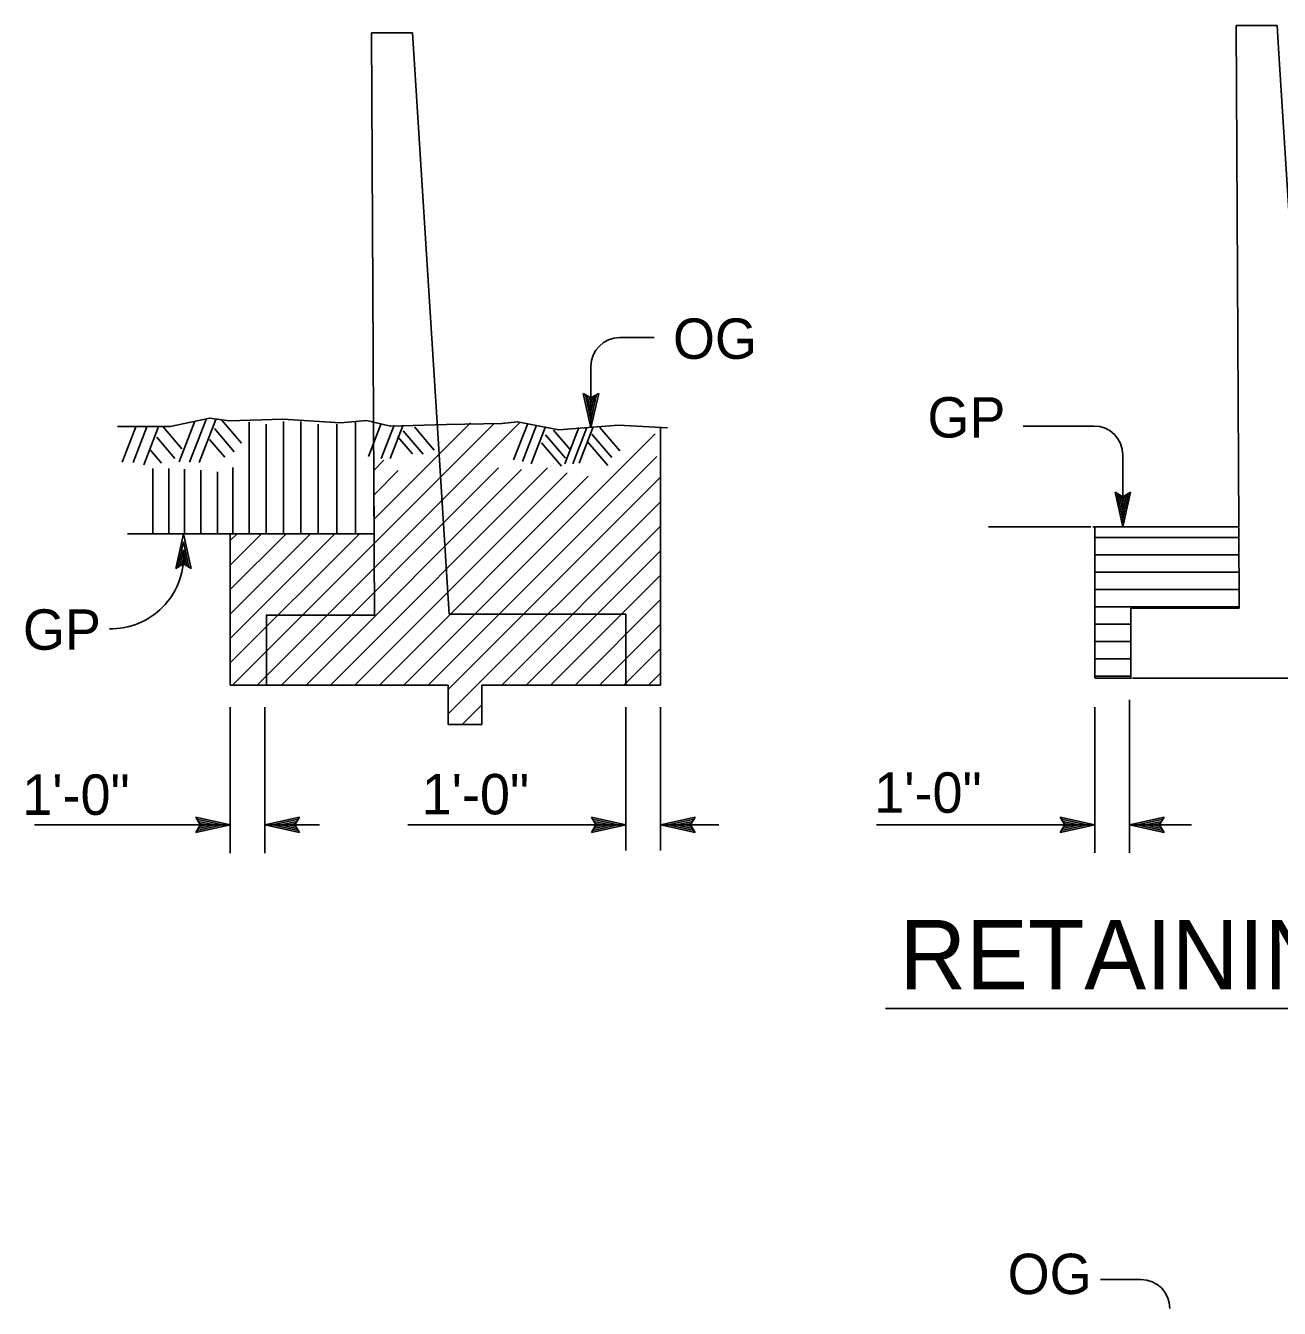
# Model space of a CAD drawing. Extents: x -894 to 866, y -476 to 714.
# Drawn here: x -476.2 to -258.7, y -174.5 to 47.9 of the extents above; entities that cross this region are included whole.
import ezdxf

# ---------------------------------------------------------------- set-up
doc = ezdxf.new("R2010")
doc.units = 0
for name, color, linetype in [('56 Stage 3 Anno', 7, 'Continuous'), ('57 Undefined', 7, 'Continuous'), ('59 Sndwall Anno', 7, 'Continuous'), ('60 Nongeo Data', 7, 'Continuous')]:
    doc.layers.add(name, color=color, linetype=linetype)

msp = doc.modelspace()

# ---------------------------------------------------------------- linework, layer by layer
at = {"layer": '56 Stage 3 Anno'}
for p, q in [((-373.13, -6.2), (-367.19, -6.2)), ((-378.13, -11.2), (-378.13, -21.87)), ((-378.13, -21.87), (-379.46, -15.87)), ((-379.46, -15.87), (-379.46, -15.87)), ((-379.46, -15.87), (-378.13, -16.67)), ((-378.14, -20.48), (-379.1, -16.1)), ((-378.13, -19.1), (-378.76, -16.28)), ((-378.13, -17.72), (-378.4, -16.51)), ((-378.13, -16.67), (-376.79, -15.87)), ((-376.79, -15.87), (-378.13, -21.87)), ((-377.15, -16.08), (-378.13, -20.49)), ((-377.51, -16.32), (-378.13, -19.1)), ((-377.85, -16.49), (-378.13, -17.72)), ((-376.79, -15.87), (-376.79, -15.87)), ((-378.13, -21.87), (-378.13, -21.87)), ((-303.14, -21.53), (-290.87, -21.53)), ((-285.87, -26.53), (-285.87, -39)), ((-285.87, -39), (-287.2, -33)), ((-287.2, -33), (-287.2, -33)), ((-287.2, -33), (-285.87, -33.8)), ((-285.88, -37.61), (-286.85, -33.23)), ((-285.87, -33.8), (-284.53, -33)), ((-284.53, -33), (-285.87, -39)), ((-284.89, -33.21), (-285.87, -37.62)), ((-284.53, -33), (-284.53, -33)), ((-285.87, -36.24), (-286.5, -33.41)), ((-285.87, -34.85), (-286.14, -33.65)), ((-285.25, -33.45), (-285.87, -36.24)), ((-285.6, -33.62), (-285.87, -34.85)), ((-285.87, -39), (-285.87, -39)), ((-450.16, -46.23), (-448.83, -40.23)), ((-449.81, -46.01), (-448.83, -41.61)), ((-448.83, -40.23), (-448.83, -40.23)), ((-448.83, -40.23), (-447.5, -46.23)), ((-448.82, -41.62), (-447.85, -45.99)), ((-449.45, -45.78), (-448.83, -42.99)), ((-449.1, -45.6), (-448.83, -44.37)), ((-448.83, -42.99), (-448.2, -45.82)), ((-448.83, -44.37), (-448.56, -45.58)), ((-448.83, -45.43), (-450.16, -46.23)), ((-450.16, -46.23), (-450.16, -46.23)), ((-447.5, -46.23), (-448.83, -45.43)), ((-447.5, -46.23), (-447.5, -46.23)), ((-440.69, -70.29), (-440.69, -95.58)), ((-434.69, -70.29), (-434.69, -95.58)), ((-372.06, -70.28), (-372.06, -95.17)), ((-366.06, -70.28), (-366.06, -95.17)), ((-290.72, -70.28), (-290.72, -95.54)), ((-284.72, -69.01), (-284.72, -88.87)), ((-284.72, -70.28), (-284.72, -95.54)), ((-474.66, -90.71), (-440.69, -90.71)), ((-445.89, -90.71), (-446.69, -89.37)), ((-446.69, -89.37), (-446.69, -89.37)), ((-446.69, -89.37), (-440.69, -90.71)), ((-445.89, -90.71), (-446.69, -89.37)), ((-446.69, -89.37), (-446.69, -89.37)), ((-446.69, -89.37), (-440.69, -90.71)), ((-440.69, -90.71), (-446.69, -92.04)), ((-446.69, -92.04), (-445.89, -90.71)), ((-440.69, -90.71), (-446.69, -92.04)), ((-446.69, -92.04), (-445.89, -90.71)), ((-446.47, -89.73), (-442.07, -90.71)), ((-446.47, -89.73), (-442.07, -90.71)), ((-442.08, -90.72), (-446.45, -91.69)), ((-442.08, -90.72), (-446.45, -91.69)), ((-443.45, -90.71), (-446.27, -91.34)), ((-443.45, -90.71), (-446.27, -91.34)), ((-446.24, -90.09), (-443.45, -90.71)), ((-446.24, -90.09), (-443.45, -90.71)), ((-446.06, -90.44), (-444.83, -90.71)), ((-446.06, -90.44), (-444.83, -90.71)), ((-444.83, -90.71), (-446.04, -90.98)), ((-444.83, -90.71), (-446.04, -90.98)), ((-440.69, -90.71), (-440.69, -90.71)), ((-440.69, -90.71), (-440.69, -90.71)), ((-434.69, -90.71), (-428.69, -89.38)), ((-434.69, -90.71), (-425.19, -90.71)), ((-428.69, -92.05), (-434.69, -90.71)), ((-434.69, -90.71), (-434.69, -90.71)), ((-428.9, -91.7), (-433.31, -90.72)), ((-433.3, -90.71), (-428.92, -89.74)), ((-431.92, -90.72), (-429.1, -90.09)), ((-429.14, -91.34), (-431.92, -90.72)), ((-430.54, -90.72), (-429.33, -90.45)), ((-429.31, -90.99), (-430.54, -90.72)), ((-428.69, -89.38), (-429.49, -90.71)), ((-429.49, -90.71), (-428.69, -92.05)), ((-428.69, -89.38), (-428.69, -89.38)), ((-409.88, -90.71), (-372.06, -90.71)), ((-377.26, -90.71), (-378.06, -89.37)), ((-378.06, -89.37), (-378.06, -89.37)), ((-378.06, -89.37), (-372.06, -90.71)), ((-372.06, -90.71), (-378.06, -92.04)), ((-378.06, -92.04), (-377.26, -90.71)), ((-377.85, -89.73), (-373.44, -90.71)), ((-373.45, -90.72), (-377.83, -91.69)), ((-374.82, -90.71), (-377.65, -91.34)), ((-377.61, -90.09), (-374.82, -90.71)), ((-377.44, -90.44), (-376.21, -90.71)), ((-376.21, -90.71), (-377.41, -90.98)), ((-372.06, -90.71), (-372.06, -90.71)), ((-366.06, -90.71), (-360.06, -89.38)), ((-360.06, -92.05), (-366.06, -90.71)), ((-366.06, -90.71), (-366.06, -90.71)), ((-366.06, -90.71), (-355.94, -90.71)), ((-360.28, -91.7), (-364.68, -90.72)), ((-364.67, -90.71), (-360.3, -89.74)), ((-363.3, -90.72), (-360.47, -90.09)), ((-360.51, -91.34), (-363.3, -90.72)), ((-361.92, -90.72), (-360.71, -90.45)), ((-360.69, -90.99), (-361.92, -90.72)), ((-360.06, -89.38), (-360.86, -90.71)), ((-360.86, -90.71), (-360.06, -92.05)), ((-360.06, -89.38), (-360.06, -89.38)), ((-328.6, -90.71), (-290.72, -90.71)), ((-295.92, -90.71), (-296.72, -89.37)), ((-296.72, -89.37), (-296.72, -89.37)), ((-296.72, -89.37), (-290.72, -90.71)), ((-295.92, -90.71), (-296.72, -89.37)), ((-296.72, -89.37), (-296.72, -89.37)), ((-296.72, -89.37), (-290.72, -90.71)), ((-290.72, -90.71), (-296.72, -92.04)), ((-296.72, -92.04), (-295.92, -90.71)), ((-290.72, -90.71), (-296.72, -92.04)), ((-296.72, -92.04), (-295.92, -90.71)), ((-296.5, -89.73), (-292.1, -90.71)), ((-296.5, -89.73), (-292.1, -90.71)), ((-292.11, -90.72), (-296.49, -91.69)), ((-292.11, -90.72), (-296.49, -91.69)), ((-293.48, -90.71), (-296.31, -91.34)), ((-293.48, -90.71), (-296.31, -91.34)), ((-296.27, -90.09), (-293.48, -90.71)), ((-296.27, -90.09), (-293.48, -90.71)), ((-296.09, -90.44), (-294.86, -90.71)), ((-296.09, -90.44), (-294.86, -90.71)), ((-294.86, -90.71), (-296.07, -90.98)), ((-294.86, -90.71), (-296.07, -90.98)), ((-290.72, -90.71), (-290.72, -90.71)), ((-290.72, -90.71), (-290.72, -90.71)), ((-284.72, -90.71), (-278.72, -89.38)), ((-284.72, -90.71), (-273.94, -90.71)), ((-278.72, -92.05), (-284.72, -90.71)), ((-284.72, -90.71), (-284.72, -90.71)), ((-278.94, -91.7), (-283.34, -90.72)), ((-283.33, -90.71), (-278.95, -89.74)), ((-281.96, -90.72), (-279.13, -90.09)), ((-279.17, -91.34), (-281.96, -90.72)), ((-280.58, -90.72), (-279.37, -90.45)), ((-279.35, -90.99), (-280.58, -90.72)), ((-278.72, -89.38), (-279.52, -90.71)), ((-279.52, -90.71), (-278.72, -92.05)), ((-278.72, -89.38), (-278.72, -89.38)), ((-446.69, -92.04), (-446.69, -92.04)), ((-446.69, -92.04), (-446.69, -92.04)), ((-428.69, -92.05), (-428.69, -92.05)), ((-378.06, -92.04), (-378.06, -92.04)), ((-360.06, -92.05), (-360.06, -92.05)), ((-296.72, -92.04), (-296.72, -92.04)), ((-296.72, -92.04), (-296.72, -92.04)), ((-278.72, -92.05), (-278.72, -92.05)), ((-289.72, -169.55), (-282.72, -169.55))]:
    msp.add_line(p, q, dxfattribs=at)
for centre, radius, start, end in [((-373.13, -11.2), 5, 90, 180), ((-290.87, -26.53), 5, 0.0033, 90), ((-461.37, -44.1), 12.59, 268.8303, 1.8121), ((-282.72, -174.55), 5, 0, 90)]:
    msp.add_arc(centre, radius, start, end, dxfattribs=at)
at = {"layer": '57 Undefined'}
msp.add_line((-327.06, -122.55), (-19.35, -122.55), dxfattribs=at)
at = {"layer": '59 Sndwall Anno'}
for p, q in [((-457.09, -21.65), (-459.47, -27.8)), ((-455.15, -21.65), (-457.55, -27.85)), ((-453.21, -21.79), (-455.71, -28.27)), ((-452.33, -21.67), (-449.08, -25.48)), ((-446.83, -20.68), (-449.56, -27.75)), ((-444.88, -20.4), (-447.74, -27.81)), ((-443.22, -20.4), (-446.09, -27.84)), ((-443.45, -21.95), (-439.99, -26)), ((-442.2, -20.43), (-438.74, -24.48)), ((-414.49, -21.09), (-416.71, -26.82)), ((-412.27, -21.37), (-414.5, -27.15)), ((-410.75, -21.51), (-412.93, -27.16)), ((-408.76, -21.67), (-405.3, -25.72)), ((-389.1, -21.09), (-391.54, -27.41)), ((-387.57, -21.37), (-390.01, -27.69)), ((-386.05, -21.79), (-388.49, -28.11)), ((-384.61, -22.23), (-381.79, -25.54)), ((-380.22, -21.79), (-382.66, -28.11)), ((-378.83, -21.79), (-381.27, -28.11)), ((-377.72, -21.65), (-380.16, -27.97)), ((-376.56, -21.81), (-373.11, -25.86)), ((-453.44, -23.48), (-450.32, -27.14)), ((-444.28, -23.89), (-441.66, -26.96)), ((-411.67, -23.34), (-409.11, -26.35)), ((-410.7, -22.37), (-407.24, -26.42)), ((-386.69, -24.45), (-383.24, -28.5)), ((-386, -23.06), (-382.54, -27.11)), ((-378.65, -24.31), (-375.19, -28.36)), ((-377.95, -22.92), (-374.5, -26.97)), ((-454.55, -25.7), (-452.6, -27.98))]:
    msp.add_line(p, q, dxfattribs=at)
for points in [[(-440.28, -66.46), (-394.86, -21.04)], [(-437.44, -40.23), (-437.44, -20.87)], [(-436.04, -66.46), (-390.52, -20.95)], [(-434.44, -40.23), (-434.44, -21.22)], [(-431.44, -40.23), (-431.44, -20.76)], [(-428.44, -40.23), (-428.44, -20.76)], [(-425.44, -40.23), (-425.44, -21.22)], [(-422.19, -40.23), (-422.19, -21.22)], [(-418.95, -40.11), (-418.95, -20.87)], [(-415.74, -37.68), (-399.03, -20.97)], [(-410.58, -66.46), (-366.99, -22.87)], [(-454.12, -40.25), (-454.12, -28.91)], [(-451.37, -40.25), (-451.37, -28.91)], [(-440.27, -40.13), (-440.27, -28.72)], [(-431.79, -66.46), (-394.14, -28.8)], [(-423.31, -66.46), (-385.65, -28.8)], [(-415.78, -29.23), (-414.03, -27.48)], [(-406.34, -66.46), (-366.69, -26.81)], [(-448.62, -40.35), (-448.62, -29)], [(-445.78, -40.18), (-445.78, -29.17)], [(-442.9, -40.23), (-442.9, -29.46)], [(-427.55, -66.46), (-390.15, -29.05)], [(-419.07, -66.46), (-382.24, -29.63)], [(-415.76, -33.46), (-411.55, -29.24)], [(-414.82, -66.46), (-378.6, -30.24)], [(-402.87, -67.23), (-366.06, -30.43)], [(-402.87, -71.47), (-366.06, -34.67)], [(-393.61, -66.46), (-366.06, -38.91)], [(-440.69, -62.62), (-418.3, -40.23)], [(-440.69, -58.38), (-422.54, -40.23)], [(-440.69, -54.14), (-426.78, -40.23)], [(-440.69, -49.9), (-431.02, -40.23)], [(-440.69, -45.65), (-435.26, -40.23)], [(-440.69, -41.41), (-439.51, -40.23)], [(-290.72, -40.89), (-265.75, -40.89)], [(-389.37, -66.46), (-366.06, -43.15)], [(-290.72, -43.89), (-265.73, -43.89)], [(-385.13, -66.46), (-366.06, -47.4)], [(-290.72, -46.89), (-265.72, -46.89)], [(-290.72, -49.89), (-265.7, -49.89)], [(-380.88, -66.46), (-366.06, -51.64)], [(-290.72, -52.89), (-265.69, -52.89)], [(-376.64, -66.46), (-366.06, -55.88)], [(-290.72, -55.89), (-284.46, -55.89)], [(-290.72, -58.89), (-284.46, -58.89)], [(-372.4, -66.46), (-366.06, -60.12)], [(-290.72, -61.89), (-284.46, -61.89)], [(-368.16, -66.46), (-366.06, -64.37)], [(-400.46, -73.31), (-397.04, -69.89)]]:
    msp.add_lwpolyline(points, dxfattribs=at)
at = {"layer": '60 Nongeo Data'}
for p, q in [((-266.22, 47.9), (-259.1, 47.9)), ((-266.22, 47.9), (-265.76, -39)), ((-259.1, 47.9), (-258.8, 43.04)), ((-416.18, 46.67), (-409.07, 46.67)), ((-416.18, 46.67), (-415.83, -20.23)), ((-409.07, 46.67), (-404.8, -20.97)), ((-252.74, -52.95), (-258.8, 43.04)), ((-415.83, -20.23), (-415.65, -54.33)), ((-415.73, -40.21), (-415.83, -20.98)), ((-404.8, -20.97), (-402.71, -54.18)), ((-366.07, -21.88), (-366.06, -66.46)), ((-309.18, -39), (-291.43, -39)), ((-291.08, -39), (-265.72, -39)), ((-290.72, -65.22), (-290.72, -39)), ((-265.76, -39.11), (-265.69, -53.1)), ((-440.92, -40.23), (-458.49, -40.23)), ((-440.92, -40.23), (-415.65, -40.23)), ((-440.69, -66.45), (-440.69, -40.23)), ((-265.69, -53.1), (-284.5, -53.1)), ((-284.46, -53.1), (-284.46, -65.23)), ((-434.47, -54.33), (-415.65, -54.33)), ((-434.43, -54.33), (-434.43, -66.46)), ((-402.71, -54.18), (-372.06, -54.18)), ((-372.06, -54.18), (-372.06, -66.47)), ((-402.87, -66.46), (-440.69, -66.46)), ((-402.87, -73.31), (-402.87, -66.46)), ((-366.06, -66.46), (-397.04, -66.46)), ((-397.04, -66.46), (-397.04, -73.31)), ((-366.05, -66.46), (-366.05, -66.46)), ((-284.37, -65.23), (-290.72, -65.23)), ((-284.19, -65.23), (-252.9, -65.23)), ((-397.04, -73.31), (-402.87, -73.31))]:
    msp.add_line(p, q, dxfattribs=at)
for points in [[(-460.26, -21.64), (-451.11, -21.59), (-444.21, -20.18), (-440.9, -20.64), (-431.6, -20.35), (-421.58, -20.95), (-416.98, -20.6), (-416, -20.83)], [(-416.06, -20.82), (-412.92, -21.56), (-403.21, -21.26), (-393.56, -21.07), (-390.86, -20.79), (-383.69, -22.22), (-373.33, -21.41), (-364.87, -21.83)], [(-290.72, -64.89), (-284.46, -64.89)]]:
    msp.add_lwpolyline(points, dxfattribs=at)

# ---------------------------------------------------------------- texts
at = {"layer": '57 Undefined'}
for s, height, p in [('OG ', 7, (-363.9, -9.88)), ('GP ', 7, (-319.76, -23.53)), ('GP ', 7, (-476.65, -60.33)), ('1\'-0"', 7, (-476.77, -88.96)), ('1\'-0"', 7, (-407.49, -88.87)), ('1\'-0"', 7, (-328.99, -88.6)), ('RETAINING WALL IN FILL AND CUT', 12, (-324.64, -119.2)), ('OG ', 7, (-305.84, -172.07))]:
    msp.add_text(s, height=height, dxfattribs=at).set_placement(p)

doc.saveas('drawing.dxf')
